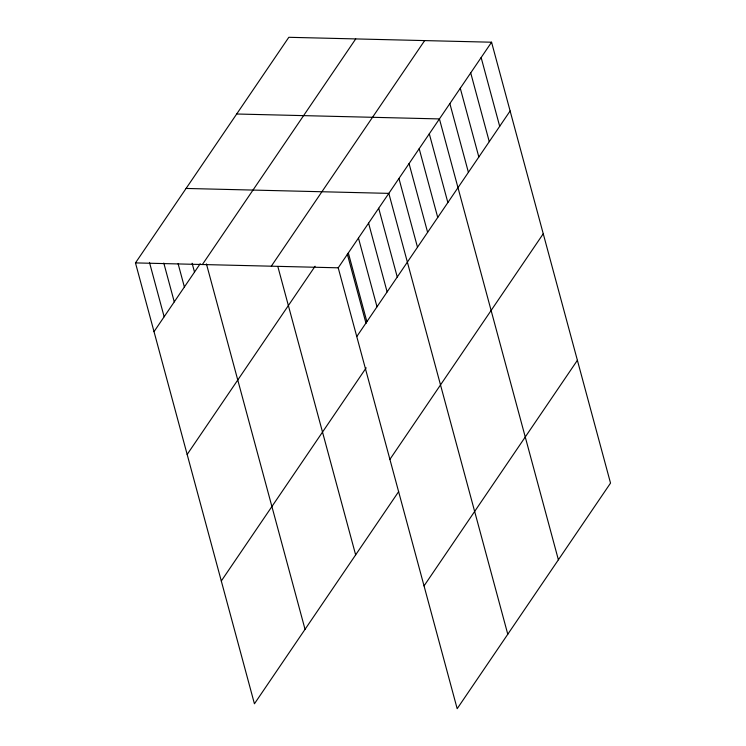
<?xml version="1.0" encoding="UTF-8"?>
<svg xmlns="http://www.w3.org/2000/svg" width="746" height="746" viewBox="0 0 746 746"><rect width="100%" height="100%" fill="white"/><g stroke="black" fill="none" stroke-linecap="round" stroke-linejoin="round"><path stroke-width="1.12" d="M398.662 491.605L254.433 703.786L135.474 262.9L288.823 37.3L491.567 42.214L610.526 483.1L457.177 708.7L338.218 267.814L491.567 42.214M154.021 331.653L200.198 263.72M202.38 264.522L355.73 38.923M271.311 266.191L424.66 40.592M187.162 454.463L315.092 266.247M356.765 336.577L510.124 110.968M221.301 580.985L366.174 367.843M389.897 459.377L543.256 233.768M424.036 585.899L577.395 360.299M236.687 114.007L439.431 118.922L558.39 559.798M186.08 188.449L388.825 193.373L507.784 634.249M135.474 262.9L338.218 267.814M481.142 57.554L499.689 126.307M470.717 72.894L489.264 141.656M460.282 88.242L478.839 156.996M449.857 103.582L468.404 172.335M429.304 133.814L447.861 202.567M419.187 148.696L437.734 217.459M409.06 163.588L427.617 232.342M398.942 178.481L417.49 247.234M378.698 208.255L397.254 277.018M368.58 223.147L387.127 291.9M358.453 238.039L377.01 306.793M348.335 252.931L366.883 321.685M347.338 254.162L366.044 323.475M277.829 266.49L355.646 554.884M206.437 263.907L305.039 629.335M192.114 263.226L194.51 272.094M178.107 263.702L184.383 286.986M163.794 263.068L174.266 301.878M149.48 262.424L164.148 316.77"/></g></svg>
